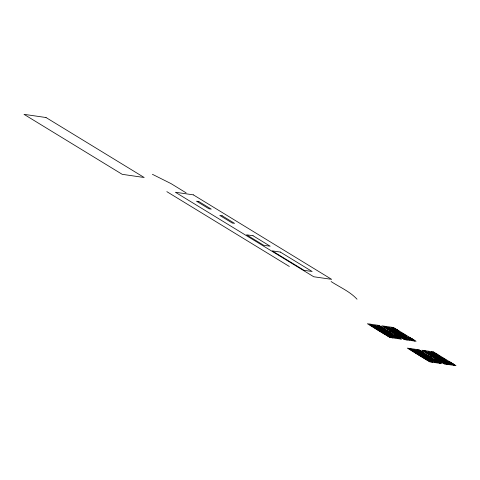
<?xml version="1.0" encoding="UTF-8"?>
<svg xmlns="http://www.w3.org/2000/svg" width="480" height="480" viewBox="0 0 480 480"><rect width="100%" height="100%" fill="white"/><g stroke="black" fill="none" stroke-linecap="round" stroke-linejoin="round"><path stroke-width="0.72" d="M440.64 360.126L439.08 359.184A5.67 0.63 29.6 0 1 438.942 359.04L438.138 358.524M393.666 335.376L397.77 337.944L395.208 336.504A17.604 1.962 29.6 0 0 394.842 336.216L394.248 335.802A5.118 0.57 29.6 0 1 394.098 335.706L393.756 335.46M408.114 337.464L412.218 340.032L409.65 338.592A17.604 1.962 29.6 0 0 409.284 338.304L408.696 337.89A5.118 0.57 29.6 0 1 408.54 337.794L408.108 337.476M394.212 332.394L393.09 331.752L394.266 332.244M437.226 358.644C437.244 358.38 438.288 359.004 437.592 358.854M380.184 330.36L378.846 329.814M394.626 332.454L394.23 332.364M398.07 334.56L396.06 333.786L396.636 334.032M422.652 356.67L429.246 360.768L432.642 362.256L427.926 359.37L428.562 359.466L423.564 356.832M434.544 356.838L432.54 356.01L433.272 356.472M382.158 331.596L383.106 331.86L381.378 331.242L382.164 331.656M397.062 333.78L397.554 333.948L395.826 333.33L396.258 333.75M448.992 362.262L452.136 364.416L449.568 362.976A17.604 1.962 29.6 0 0 449.202 362.688L448.614 362.274A5.118 0.57 29.6 0 1 448.458 362.178L448.026 361.86L449.07 362.244M379.176 329.58L379.698 329.76L376.494 327.666L382.494 330.486L386.304 333.642L384.684 332.676A5.67 0.63 29.6 0 1 384.576 332.568L383.778 332.052M393.618 331.668C395.364 332.526 393.924 331.92 394.284 332.214M433.536 356.052L434.664 356.688M378.294 329.424L378.708 329.532M392.736 331.518L393.624 331.722M382.626 331.746L384.114 332.544M396.18 333.624L396.594 333.732M418.212 353.808L418.626 353.916M432.654 355.896L433.086 356.016M436.098 358.008L436.524 358.128M380.64 330.456L380.208 330.336M378.714 329.484L379.164 329.604M396.6 333.684L397.056 333.822M418.632 353.868L419.616 354.144L413.226 349.962L409.806 348.57L419.322 354.48L418.608 354.024M433.08 355.962L433.53 356.094M422.076 355.98L423.024 356.244L421.296 355.626L422.268 356.49L421.53 356.082M436.518 358.068L437.472 358.332L435.744 357.714L436.206 358.158M397.77 333.66L396.678 333L397.782 333.63M388.2 333.696L389.388 334.368M389.364 334.398L388.194 333.738M402.642 335.784L403.818 336.486M406.866 338.976L405.852 338.43A4.932 0.552 29.6 0 1 404.46 337.584M422.136 355.29L423.246 355.956L422.13 355.332M428.118 358.08L429.306 358.752M429.282 358.782L428.124 358.134M442.56 360.168L443.754 360.84M443.736 360.87L442.566 360.222M404.58 334.656L403.41 334.518L405.426 335.49L404.592 334.662M392.118 334.716L391.182 334.488L396.918 337.848L392.166 334.728M406.566 336.804L405.624 336.576L411.36 339.936L406.53 336.798M435.354 361.074L435.126 360.888A17.604 1.962 29.6 0 0 434.76 360.6L434.166 360.186A5.118 0.57 29.6 0 1 434.016 360.09L433.584 359.766L437.688 362.328L432.45 359.19L431.1 358.872L436.836 362.232L435.21 361.116M446.484 361.188L445.542 360.96L451.278 364.32L446.532 361.2M391.89 329.568L393.3 329.802L393.672 330.042L392.724 329.904L395.04 331.11L394.626 330.462L394.926 330.192L392.664 328.938L389.382 327.564L388.092 327.468L390.762 329.532L392.736 330.546L388.518 327.624L393.774 330.804L389.862 328.512M431.808 353.952L433.218 354.186L433.59 354.426L432.642 354.288L434.958 355.494L434.658 354.456L431.274 352.698L428.256 351.768C427.32 352.758 435.414 356.292 432.594 354.756M388.872 328.056L389.742 328.53M389.784 328.62L388.878 328.11M374.43 325.968L375.372 326.502M391.062 329.4L390.156 328.89L391.092 329.37M375.342 326.532L374.436 326.022M391.374 329.586L392.31 330.12L391.38 329.64M379.116 328.836L378.204 328.278L379.128 328.842M403.788 336.486L402.63 335.814M409.83 337.674L410.904 338.25M393.858 335.046L396.462 336.162L395.418 335.622M410.868 338.274L408.312 337.146L409.782 337.758M395.292 335.628L394.284 335.112L394.926 335.61M412.632 339.258L413.682 339.858M396.858 336.402L397.932 336.972M413.562 339.93L414.168 340.386M397.89 336.996L396.864 336.408M413.802 340.296L414.54 340.506L412.608 339.282M399.048 337.818L400.098 338.418M414.81 340.914L413.166 340.164L414.234 340.728L413.784 340.326M398.742 338.04L399.792 338.64M399.354 338.202L400.404 338.802M400.056 338.442L399.03 337.854M399.768 338.664L398.736 338.082M400.368 338.826L399.33 338.232M428.796 352.44L429.732 352.974M429.714 353.004L428.796 352.494M414.348 350.352L415.29 350.886M415.26 350.916L414.336 350.388M431.31 354.036L432.216 354.534L431.286 354.012M415.632 351.186L416.55 351.696L415.608 351.162M418.122 352.662L419.046 353.226M434.226 359.472L435.252 360.096L433.788 359.442L434.844 359.994L434.208 359.508M451.242 362.85L452.292 363.45M435.33 359.946L436.356 360.57M452.256 363.468L451.23 362.886M453.408 364.29L454.434 364.92M453.72 364.674L454.404 364.908M439.014 362.136L438.084 361.578L440.016 362.802M454.728 365.298C450.336 363.078 455.442 366.108 453.708 364.722M438.66 362.424L440.298 363.216L438.96 362.25M439.992 362.826L439.29 362.592L439.758 362.964M439.668 363.042L438.636 362.448M399.252 332.346L400.998 333.456M384.81 330.258L386.55 331.368M439.17 356.73L440.916 357.84M437.538 358.884L436.974 358.644M394.446 331.956L395.208 332.382L394.596 332.19M398.22 334.14L399.024 334.656A5.67 0.63 29.6 0 0 399.126 334.77L400.74 335.736L396.936 332.574L390.936 329.754L393.954 331.662L393.51 331.818L393.864 332.154M393.342 332.082L391.872 331.356A10.704 1.194 29.6 0 0 391.026 330.816L384.606 326.85A3.966 0.444 29.6 0 1 384.3 326.646L384 326.586A13.386 1.494 29.6 0 0 384.102 326.784L391.368 331.548A5.796 0.648 29.6 0 1 392.022 331.98L393.834 333.102A4.668 0.522 29.6 0 1 394.392 333.414L396.492 334.662M397.434 333.99L398.646 334.494L394.62 332.022M396.546 333.834L397.524 334.176M379.548 329.79L384.204 332.406M378.66 329.634L381.138 330.804L380.676 330.432M379.782 330.144L379.068 329.724L379.842 330.12M382.986 331.896L383.748 332.328M382.104 331.746L383.172 332.076M383.688 332.346L382.71 332.058M384.186 332.442L383.43 332.01M399.144 337.776L398.172 337.206L399.168 337.86M433.908 356.262L427.674 352.056L424.248 350.658L432.654 355.95M434.364 356.34L435.126 356.766M433.026 356.106L434.052 356.484M434.61 356.712L435.504 357.276L433.44 356.208L434.568 356.808M435.066 356.79L434.358 356.382M437.352 358.374L438.564 358.878M436.464 358.218L437.118 358.488M419.922 354.252L420.666 354.714L420.054 354.396M418.998 354.078L420.114 354.744L419.556 354.36M419.466 354.174L420.102 354.426M437.166 358.668L436.458 358.26M423.36 356.364L424.122 356.79M421.728 356.058L423.198 356.616M422.442 356.19L423.648 356.742M422.904 356.28L423.666 356.712M424.092 356.82L423.438 356.55M453.528 364.254L452.568 363.642L453.558 364.344M422.778 356.556L423.504 356.85M436.32 360.564L435.276 360.072M392.646 331.566L384.33 326.274L387.756 327.672L393.306 331.29M405.06 337.53L405.558 337.806M394.848 335.622L393.87 335.058M419.004 353.214L418.128 352.71M406.044 338.172L406.722 338.73M445.938 362.55L444.966 361.974L445.476 362.19M393.786 332.166L395.634 332.808L394.65 332.424M389.808 332.274L390.264 332.532M444.612 358.998L444.198 358.716L444.642 358.968M430.17 356.91L429.732 356.664L430.194 356.88M418.764 354.36L418.35 353.982M378.774 329.85L369.888 324.186L373.308 325.578L378.864 329.202M428.1 356.79L429.078 357.294A3.204 0.354 29.6 0 1 429.894 357.786L430.158 357.96L429.246 357.522A4.662 0.522 29.6 0 1 428.136 356.844L428.136 356.844M404.088 337.29L406.74 339.09L409.896 339.888L405.042 336.288L399.414 333.966L402.642 336.42L406.056 337.62L405.186 337.494L406.914 338.964M404.448 337.344L405.6 337.998M389.646 335.202L391.92 336.588M390 335.256L391.668 336.072L390.606 335.502L391.116 335.718M388.932 335.1L391.206 336.486M444.366 361.728L445.608 362.382M444.006 361.674L446.28 363.06L445.71 362.778A4.932 0.552 29.6 0 1 444.378 361.968M443.292 361.572L445.914 363.006M429.918 359.64C433.884 361.836 428.91 358.854 431.202 360.312M428.85 359.484L431.46 360.942M377.964 329.37L378.432 329.598M432.324 355.848L432.678 356.01M406.692 338.742L406.152 338.448A4.932 0.552 29.6 0 1 404.814 337.632M391.866 336.588L391.35 336.306A4.932 0.552 29.6 0 1 390.012 335.496M391.182 336.498L390.636 336.204M445.86 363.012L445.344 362.73A4.932 0.552 29.6 0 1 444.012 361.914M431.076 360.294L432.192 361.02M394.674 331.98L393.582 331.41M380.232 329.892L379.14 329.316M400.932 333.492L400.584 333.288A4.416 0.492 29.6 0 1 399.636 332.694L399.234 332.394M386.49 331.404L386.196 331.236A4.416 0.492 29.6 0 1 385.194 330.606L384.786 330.3M440.85 357.876L440.502 357.672A4.416 0.492 29.6 0 1 439.554 357.078L439.152 356.778M426.42 355.794L426.06 355.584A4.416 0.492 29.6 0 1 425.112 354.99L424.71 354.69L426.468 355.752M431.448 360.936L430.902 360.636M393.24 331.956L392.748 331.77M152.406 174.3L171.06 183.63L186.108 192.858M432.12 361.014L431.622 360.744A4.932 0.552 29.6 0 1 430.29 359.928M382.728 332.274L382.122 331.806M398.094 334.536L403.086 337.17L402.45 337.074L407.172 339.96L403.77 338.478L397.176 334.398M414.204 340.404L414.846 340.89M445.368 362.886L444.996 362.676A4.932 0.552 29.6 0 1 443.664 361.866M423.672 356.496L416.412 352.05L422.412 354.87L426.222 358.026L424.602 357.06A5.67 0.63 29.6 0 1 424.494 356.952L423.696 356.436M402.534 334.266L406.374 336.528L399.906 334.134L392.688 330.054L398.004 332.898L399.444 333.234L397.83 331.758L398.538 331.71L403.26 334.56L402.132 333.87L402.342 334.086M442.452 358.65L446.292 360.912L439.824 358.518L432.606 354.438L437.922 357.282L439.362 357.618L437.748 356.142L438.456 356.094L443.178 358.944L442.05 358.254L442.26 358.47M404.472 334.506L404.52 334.452M437.094 358.782L443.688 362.862L447.09 364.344L437.814 358.5M382.734 332.31L389.328 336.384L392.724 337.872L384.096 332.514M380.28 327.984L376.182 325.932L373.65 325.38L378.294 328.458L374.07 325.536L377.442 327.48L379.23 327.954C377.136 327.426 381.63 330.018 380.292 327.984M431.118 360.66L429.24 359.55L429.51 359.784M381.396 328.614L381.72 328.8C381.378 329.244 380.064 328.656 380.94 328.356L383.628 329.334L377.886 326.304L380.97 328.302M404.094 337.53A4.932 0.552 29.6 0 0 405.432 338.34C407.274 339.366 402.96 336.636 404.034 337.494M331.104 281.55C339.78 287.232 349.944 291.486 357.024 299.208M430.23 359.892L429.606 359.604L429.876 359.838A4.932 0.552 29.6 0 0 431.274 360.684L431.838 360.972L429.936 359.694M445.56 362.748L443.874 361.824M449.04 361.872L449.718 362.16L448.218 361.518L448.932 361.806M405.654 337.974L405.036 337.578M445.518 362.382L446.58 363.066L446.124 362.868A4.932 0.552 29.6 0 1 444.732 362.016M397.428 334.032L398.172 334.452L397.884 334.11M391.158 335.91L392.274 336.636L391.704 336.36A4.932 0.552 29.6 0 1 390.372 335.544M436.41 359.046L434.31 357.798A4.668 0.522 29.6 0 0 433.752 357.486L431.94 356.358A5.796 0.648 29.6 0 0 431.286 355.932L424.02 351.168A13.386 1.494 29.6 0 1 423.918 350.97L424.218 351.03A3.966 0.444 29.6 0 0 424.524 351.234L430.944 355.2A10.704 1.194 29.6 0 1 431.79 355.74L435.462 358.02A6.534 0.726 29.6 0 1 436.128 358.41L445.086 363.834L444.492 363.618A10.776 1.2 29.6 0 1 443.988 363.408L443.118 363.012A3.324 0.372 29.6 0 1 441.972 362.424L440.364 361.464M386.31 335.178L387.612 335.952A3.324 0.372 29.6 0 0 388.752 336.54L389.628 336.936A10.776 1.2 29.6 0 0 390.132 337.146L390.726 337.362L381.768 331.938A6.534 0.726 29.6 0 0 381.096 331.548L378.168 329.742M421.968 356.958L419.868 355.71A4.668 0.522 29.6 0 0 419.304 355.398L417.498 354.27A5.796 0.648 29.6 0 0 416.844 353.844L409.578 349.074A13.386 1.494 29.6 0 1 409.47 348.882L409.776 348.936A3.966 0.444 29.6 0 0 410.082 349.14L416.496 353.112A10.704 1.194 29.6 0 1 417.348 353.646L418.266 354.096M166.842 191.646L289.332 266.472M399.726 336.642L396.876 334.896M439.644 361.026L436.794 359.28M400.446 337.08L402.054 338.04A3.324 0.372 29.6 0 0 403.194 338.628L404.07 339.024A10.776 1.2 29.6 0 0 404.574 339.234L405.168 339.45L396.21 334.026A6.534 0.726 29.6 0 0 395.544 333.636L392.616 331.83M375.21 326.196L379.326 328.716L375.372 326.388M415.128 350.58L419.244 353.1L415.128 350.616M385.656 334.776L379.95 331.326A4.668 0.522 29.6 0 0 379.386 331.014L377.58 329.886A5.796 0.648 29.6 0 0 376.926 329.46L369.66 324.69A13.386 1.494 29.6 0 1 369.552 324.498L369.792 324.51A3.966 0.444 29.6 0 0 370.164 324.756L376.578 328.728A10.704 1.194 29.6 0 1 377.43 329.262L378.912 330L378.666 329.688M425.574 359.16L422.346 357.192M425.916 359.376L427.53 360.336A3.324 0.372 29.6 0 0 428.67 360.924L429.546 361.32A10.776 1.2 29.6 0 0 430.05 361.53L430.644 361.746L421.686 356.322A6.534 0.726 29.6 0 0 421.014 355.932L418.092 354.126M445.578 362.25L446.028 362.55M405.66 337.866L406.11 338.166M397.638 334.182L397.098 334.038M419.088 354.27L421.056 355.188L419.928 354.3M437.49 358.596L436.998 358.41M380.106 330.072L379.704 329.952M403.686 337.44C402.534 336.576 406.866 339.234 405.078 338.292A4.932 0.552 29.6 0 1 403.746 337.482M389.592 335.4L391.554 336.534L390.984 336.252A4.932 0.552 29.6 0 1 389.646 335.442M430.932 360.726L430.614 360.624A4.932 0.552 29.6 0 1 429.216 359.772M440.664 360.114L436.854 356.958L430.854 354.138L438.552 358.872M429.78 352.896L433.692 355.188L428.436 352.008L432.552 354.78M422.028 356.178L422.7 356.568L422.436 356.232M453.402 364.338L454.764 365.274M390.642 336.198A4.932 0.552 29.6 0 1 389.298 335.388M430.908 360.636A4.932 0.552 29.6 0 1 429.564 359.826M395.772 330.912C396.108 331.752 394.338 330.396 395.382 330.444L396.168 330.888L395.772 330.912M421.248 353.208C421.584 354.048 419.808 352.692 420.858 352.74L421.638 353.184L421.248 353.208M435.69 355.296C436.026 356.136 434.256 354.78 435.3 354.828L436.086 355.272L435.69 355.296M377.184 325.38L378.222 326.148L377.184 325.38M391.632 327.468L392.664 328.242L391.632 327.468M391.908 336.762L395.454 337.8L390.6 334.2L384.972 331.878L388.194 334.332L391.614 335.532L390.744 335.406L392.7 336.876L391.908 336.762M394.674 335.922L395.652 336.372L394.674 335.922M395.598 336.492L396.582 336.942L395.598 336.492M396.48 337.044L397.464 337.494L396.48 337.044M397.422 337.62L398.406 338.07L397.422 337.62M409.116 338.01L410.1 338.46L409.116 338.01M410.04 338.58L411.024 339.03L410.04 338.58M410.922 339.132L411.906 339.582L410.922 339.132M411.87 339.708L412.854 340.158L411.87 339.708M417.102 349.764L418.14 350.532L417.102 349.764M431.55 351.852L432.582 352.626L431.55 351.852M431.826 361.146L435.372 362.184L430.518 358.584L424.89 356.262L428.112 358.716L431.532 359.916L430.662 359.79L432.618 361.26L431.826 361.146M434.592 360.306L435.576 360.756L434.592 360.306M435.516 360.876L436.5 361.326L435.516 360.876M436.398 361.428L437.382 361.878L436.398 361.428M437.346 362.004L438.324 362.454L437.346 362.004M446.268 363.234L449.814 364.272L444.96 360.672L439.332 358.35L442.56 360.804L445.974 362.004L445.104 361.878L447.06 363.348L446.268 363.234M449.034 362.394L450.018 362.844L449.034 362.394M449.958 362.964L450.942 363.414L449.958 362.964M450.84 363.516L451.824 363.966L450.84 363.516M451.788 364.092L452.772 364.542L451.788 364.092M386.784 333.786L388.158 334.764L383.172 330.87L386.784 333.786M401.226 335.874L402.606 336.852L397.614 332.958L401.226 335.874M426.702 358.17L428.076 359.148L423.09 355.254L426.702 358.17M441.144 360.258L442.524 361.236L437.532 357.342L441.144 360.258M413.994 349.92L418.212 352.842L414.714 350.862L413.808 349.674C415.824 350.052 419.43 351.474 420.09 352.632C421.77 354.648 416.532 351.348 419.148 352.338L417.36 351.864L413.994 349.92M378.684 326.082L379.812 326.892L378.684 326.082M393.132 328.17L394.254 328.98L393.132 328.17M418.602 350.466L419.73 351.276L418.602 350.466M433.05 352.554L434.172 353.364L433.05 352.554M378.27 327.942L385.464 332.046L391.932 334.44L384.096 329.616L383.388 329.67L384.996 331.146L383.562 330.804L378.27 327.942M382.59 328.098L381.504 327.6L384.858 329.328L383.16 328.368L383.124 327.93L379.776 326.358L382.59 328.098M397.032 330.186L395.946 329.688L399.3 331.416L397.608 330.456L397.572 330.018L394.218 328.452L397.032 330.186M418.188 352.326L425.382 356.43L431.85 358.824L424.014 354L423.306 354.054L424.914 355.53L423.48 355.188L418.188 352.326M422.508 352.482L421.422 351.984L424.776 353.712L423.078 352.752L423.048 352.314L419.694 350.742L422.508 352.482M436.95 354.57L435.864 354.072L439.218 355.8L437.526 354.84L437.49 354.402L434.136 352.836L436.95 354.57M392.37 328.368L397.128 331.38L398.07 331.422L392.37 328.368M417.84 350.664L422.604 353.676L423.546 353.718L417.84 350.664M432.288 352.752L437.046 355.764L437.988 355.806L432.288 352.752M377.946 325.74L379.074 326.568L377.946 325.74M392.388 327.834L393.516 328.656L392.388 327.834M417.864 350.124L418.992 350.952L417.864 350.124M432.306 352.218L433.434 353.04L432.306 352.218M382.032 329.196L383.694 330.102L382.032 329.196M396.474 331.284L398.142 332.19L396.474 331.284M421.95 353.58L423.612 354.486L421.95 353.58M436.392 355.668L438.06 356.574L436.452 355.662M391.632 333.81L391.134 333.798L392.616 334.536L390.99 333.096L391.632 333.81M406.08 335.898L405.576 335.886L407.058 336.624L405.432 335.184L406.08 335.898M431.55 358.194L431.052 358.182L432.534 358.92L430.908 357.48L431.55 358.194M445.998 360.282L445.494 360.27L446.976 361.008L445.35 359.568L445.998 360.282M390.984 333.402L388.968 332.43L390.138 332.568L390.984 333.402M430.902 357.786L428.886 356.814L430.056 356.952L430.902 357.786M445.344 359.874L443.328 358.902L444.498 359.04L445.344 359.874M384.06 330.744L382.362 329.892L384.06 330.744M398.508 332.832L395.292 331.074L398.922 332.91L396.858 331.932L398.508 332.832M423.978 355.128L422.28 354.276L423.978 355.128M438.426 357.216L436.722 356.37L438.426 357.216M388.998 335.286L388.608 335.262L389.736 335.766L389.052 335.226M403.446 337.374L403.05 337.35L404.184 337.854L403.446 337.374M428.916 359.67L428.526 359.646L429.654 360.15L428.916 359.67M443.364 361.758L442.968 361.734L444.102 362.238L443.364 361.758M382.23 330.912L383.328 331.572L382.23 330.912M436.596 357.384L437.688 358.044L436.608 357.384M45.996 117.522L24 114.336L122.208 174.324L144.204 177.51L45.996 117.522M193.32 194.85L175.41 192.264L313.734 276.756L331.638 279.342L193.32 194.85M198.816 201.528L196.5 201.192L208.944 208.8L211.266 209.136L198.816 201.528M222.108 215.754L219.786 215.418L232.236 223.026L234.558 223.362L222.108 215.754M253.038 235.74L246.564 234.804L263.706 245.28L270.18 246.216L253.038 235.74M280.296 252.048L272.238 250.884L304.086 270.336L312.144 271.5L280.296 252.048M379.11 325.428L367.398 323.736L389.922 337.494L401.64 339.192L379.11 325.428M393.552 327.516L381.84 325.824L404.37 339.582L416.082 341.28L393.552 327.516M389.418 334.698L388.158 334.512L390.072 335.19L389.418 334.698M403.866 336.786L402.6 336.6L404.514 337.284L403.866 336.786M419.028 349.812L407.316 348.12L429.84 361.878L441.558 363.576L419.028 349.812M433.47 351.9L421.758 350.208L444.288 363.966L456 365.664L433.47 351.9M429.336 359.082L428.076 358.896L429.99 359.574L429.336 359.082M443.784 361.17L442.518 360.984L444.432 361.668L443.784 361.17M403.848 334.212L400.824 333L403.86 334.212M389.406 332.124L386.376 330.912L389.418 332.124M443.766 358.596L440.742 357.384L443.778 358.596M429.324 356.508L426.294 355.296L429.336 356.508M375.72 326.754L376.632 327.312L375.732 326.754M392.664 330.366L393.576 330.93L392.664 330.366M376.944 327.498L377.856 328.062L376.974 327.51M411.342 338.466L412.374 339.066L411.36 338.472M430.08 353.226L430.992 353.784L430.08 353.226M416.862 351.882L417.774 352.446L416.874 351.888M449.79 362.034L450.822 362.634L449.802 362.04M436.812 360.762L437.85 361.356L436.83 360.768M400.638 332.694L398.982 331.866L402.972 333.684L400.638 332.694M386.19 330.606L384.54 329.778L388.53 331.59L386.19 330.606M440.556 357.078L438.9 356.25L442.89 358.068L440.556 357.078M426.108 354.99L424.458 354.162L428.448 355.974L426.108 354.99M404.73 335.718L403.77 335.226A4.662 0.522 29.6 0 1 402.666 334.554L403.602 334.998A3.204 0.354 29.6 0 1 404.418 335.49L404.706 335.676M395.178 329.268L395.46 329.706C386.166 324.852 400.386 332.946 395.178 329.268M380.73 327.18L381.018 327.618C371.718 322.764 385.944 330.858 380.73 327.18M435.096 353.652L435.378 354.09C426.084 349.236 440.304 357.33 435.096 353.652M420.648 351.564L420.936 352.002C411.636 347.148 425.862 355.242 420.648 351.564M381.624 331.65L382.35 332.106L381.636 331.656M435.984 358.122L436.71 358.584L435.996 358.128M394.152 328.686L395.094 329.412L394.152 328.686M379.704 326.598L380.652 327.324L379.704 326.598M434.07 353.07L435.012 353.796L434.07 353.07M419.622 350.982L420.57 351.708L419.622 350.982M388.194 332.412L388.218 332.46A4.662 0.522 29.6 0 0 389.334 333.138L390.258 333.588L389.976 333.402A3.204 0.354 29.6 0 0 389.16 332.91L388.224 332.424M442.554 358.884L442.584 358.938A4.662 0.522 29.6 0 0 443.694 359.61L444.624 360.06L444.342 359.874A3.204 0.354 29.6 0 0 443.52 359.382L442.572 358.89M384.48 330.822L380.85 328.986L384.48 330.822M438.84 357.294L435.21 355.458L438.84 357.294M424.398 355.206L420.768 353.37L424.398 355.206M403.242 335.394L402.354 334.998L403.518 335.814L403.242 335.394M388.794 333.306L387.912 332.91L389.07 333.726L388.794 333.306M443.16 359.778L442.272 359.382L443.436 360.198L443.16 359.778M428.712 357.69L427.83 357.294L428.988 358.11L428.712 357.69M388.818 332.472L387.684 331.782L388.818 332.472M428.736 356.856L427.602 356.166L428.736 356.856M396.762 332.13L395.46 331.254L396.762 332.13M436.68 356.514L435.378 355.638L436.68 356.514M382.314 330.042L381.012 329.166L382.314 330.042M422.232 354.426L420.93 353.55L422.232 354.426"/></g></svg>
